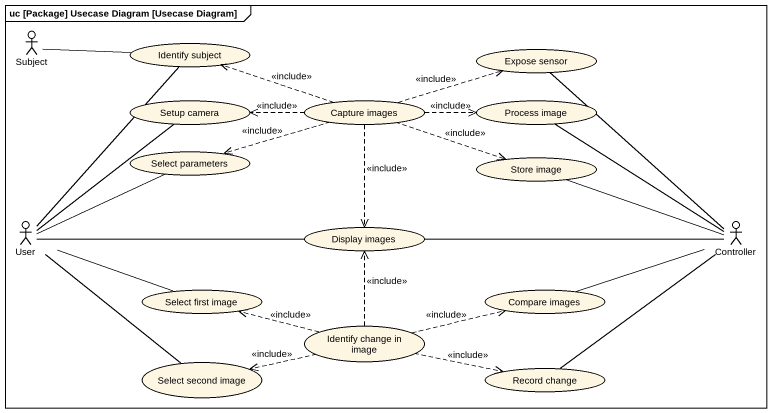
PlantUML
@startuml
mainframe uc [Package] Usecase Diagram [Usecase Diagram]
actor Subject
usecase "Identify subject" as Identify_subject
usecase "Expose sensor" as Expose_sensor
usecase "Setup camera" as Setup_camera
usecase "Capture images" as Capture_images
usecase "Process image" as Process_image
usecase "Select parameters" as Select_parameters
usecase "Store image" as Store_image
actor User
usecase "Display images" as Display_images
actor Controller
usecase "Select first image" as Select_first_image
usecase "Compare images" as Compare_images
usecase "Identify change in image" as Identify_change_in_image
usecase "Select second image" as Select_second_image
usecase "Record change" as Record_change
Subject -right- Identify_subject
Capture_images .left.> Identify_subject : <<include>>
Capture_images .right.> Expose_sensor : <<include>>
Capture_images .left.> Setup_camera : <<include>>
Capture_images .right.> Process_image : <<include>>
Capture_images .left.> Select_parameters : <<include>>
Capture_images .right.> Store_image : <<include>>
Capture_images ..> Display_images : <<include>>
User -up- Identify_subject
User -up- Setup_camera
User -right- Select_parameters
User -right- Display_images
User -right- Select_first_image
User -- Select_second_image
Controller -up- Expose_sensor
Controller -up- Process_image
Controller -left- Store_image
Controller -left- Display_images
Controller -left- Compare_images
Controller -- Record_change
Identify_change_in_image .up.> Display_images : <<include>>
Identify_change_in_image .left.> Select_first_image : <<include>>
Identify_change_in_image .right.> Compare_images : <<include>>
Identify_change_in_image .left.> Select_second_image : <<include>>
Identify_change_in_image .right.> Record_change : <<include>>
@enduml
